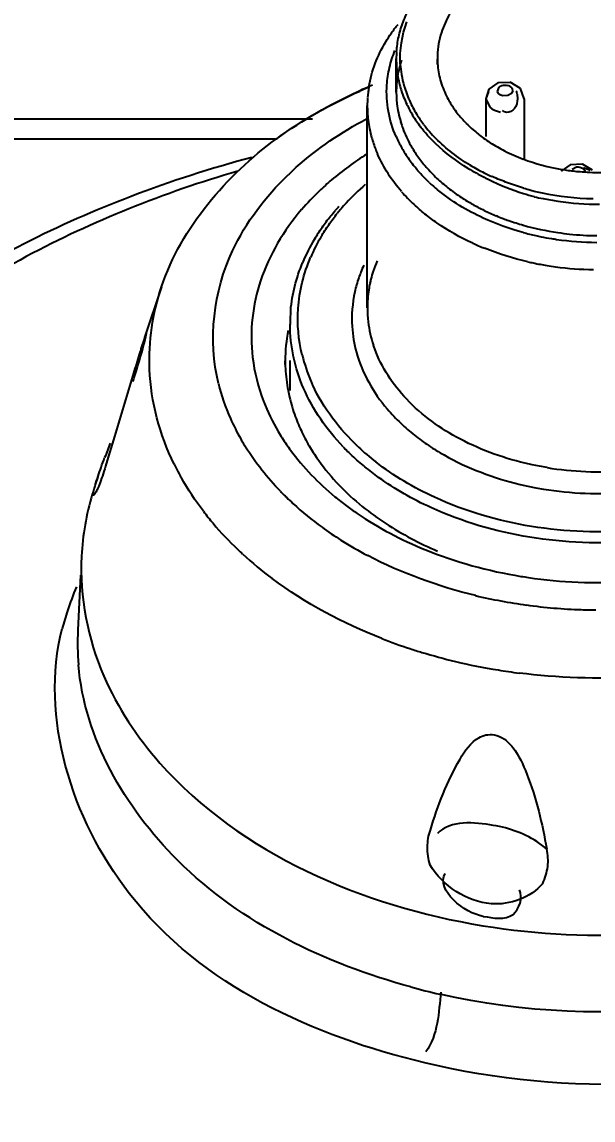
# Model space of a CAD drawing. Header units: millimetres. Extents: x 0 to 10500, y 0 to 7425.
# Drawn here: x 6870.86 to 6885.64, y 4803.31 to 4831.74 of the extents above; entities that cross this region are included whole.
import ezdxf

# ---------------------------------------------------------------- set-up
doc = ezdxf.new("R2010")
doc.units = ezdxf.units.MM
doc.header["$LTSCALE"] = 577.5
doc.layers.get('0').update_dxf_attribs({"linetype": 'CONTINUOUS'})
doc.styles.add('TEXTSTYLE_2', font='txt', dxfattribs={"width": 0.8})
doc.styles.add('TEXTSTYLE_3', font='txt')
doc.dimstyles.new('DIMSTYLE_1', dxfattribs={"dimtxt": 75, "dimasz": 3.5, "dimexe": 1.5, "dimexo": 1.5, "dimgap": 18.75, "dimtad": 1, "dimdec": 1, "dimtxsty": 'TEXTSTYLE_2', "dimblk": '_FILLED', "dimblk1": '_FILLED', "dimblk2": '_FILLED', "dimcen": 0.09, "dimadec": 1, "dimazin": 2, "dimtp": 0.1, "dimtm": 0.1, "dimtfac": 1, "dimtdec": 1, "dimtofl": 0, "dimtmove": 0, "dimatfit": 3, "dimldrblk": '_FILLED', "dimfxl": 1, "dimtolj": 1, "dimarcsym": 0})
doc.dimstyles.new('DIMSTYLE_2', dxfattribs={"dimtxt": 75, "dimasz": 3.5, "dimexe": 1.5, "dimexo": 1.5, "dimgap": 18.75, "dimtad": 1, "dimdec": 1, "dimtxsty": 'TEXTSTYLE_3', "dimblk": '_FILLED', "dimblk1": '_FILLED', "dimblk2": '_FILLED', "dimcen": 0.09, "dimadec": 1, "dimazin": 2, "dimtp": 0.1, "dimtm": 0.1, "dimtfac": 1, "dimtdec": 1, "dimtofl": 0, "dimtmove": 0, "dimatfit": 3, "dimldrblk": '_FILLED', "dimfxl": 1, "dimtolj": 1, "dimarcsym": 0})

# ---------------------------------------------------------------- blocks, each defined once
blk = doc.blocks.new('_FILLED')
at = {"color": 0, "linetype": 'ByBlock'}
blk.add_solid([(0, 0), (-1, 0.2143), (-1, -0.2143)], dxfattribs=at)
blk = doc.blocks.new('*D2')
at = {"color": 2, "linetype": 'Continuous', "transparency": 16777216}
for p, q in [((6517.065, 6087.821), (7463.502, 6087.821)), ((7463.502, 6087.821), (7483.752, 6087.821)), ((7482.252, 6087.821), (7482.252, 5215.996)), ((7482.252, 4344.171), (7482.252, 5215.996)), ((7017.542, 4344.171), (7463.502, 4344.171)), ((7463.502, 4344.171), (7483.752, 4344.171))]:
    blk.add_line(p, q, dxfattribs=at)
at = {"color": 2, "linetype": 'Continuous', "transparency": 16777216, "xscale": 3.5, "yscale": 3.5, "zscale": 3.5}
for p, rotation in [((7482.252, 6087.821), 90), ((7482.252, 4344.171), 270)]:
    blk.add_blockref('_FILLED', p, dxfattribs=dict(at, rotation=rotation))
at = {"color": 2, "linetype": 'Continuous', "transparency": 16777216, "insert": (7388.502, 5215.996), "char_height": 75, "width": 360, "attachment_point": 2, "rotation": 90, "line_spacing_factor": 0.9, "style": 'TEXTSTYLE_2'}
blk.add_mtext('(1743)', dxfattribs=at)
blk = doc.blocks.new('*D17')
at = {"color": 2, "linetype": 'Continuous', "transparency": 16777216}
for p, q in [((7146.126, 4918.703), (7146.126, 3926.057)), ((6009.296, 4317.671), (6009.296, 3926.057)), ((6009.296, 3926.057), (6009.296, 3905.807)), ((7146.126, 3926.057), (7146.126, 3905.807)), ((6009.296, 3907.307), (6577.711, 3907.307)), ((7146.126, 3907.307), (6577.711, 3907.307))]:
    blk.add_line(p, q, dxfattribs=at)
at = {"color": 2, "linetype": 'Continuous', "transparency": 16777216, "xscale": 3.5, "yscale": 3.5, "zscale": 3.5, "rotation": 180}
blk.add_blockref('_FILLED', (6009.296, 3907.307), dxfattribs=at)
at = {"color": 2, "linetype": 'Continuous', "transparency": 16777216, "xscale": 3.5, "yscale": 3.5, "zscale": 3.5}
blk.add_blockref('_FILLED', (7146.126, 3907.307), dxfattribs=at)
at = {"color": 2, "linetype": 'Continuous', "transparency": 16777216, "insert": (6577.711, 4001.057), "char_height": 75, "width": 300, "attachment_point": 2, "line_spacing_factor": 0.9, "style": 'TEXTSTYLE_3'}
blk.add_mtext('1137', dxfattribs=at)
blk = doc.blocks.new('*D25')
at = {"color": 2, "linetype": 'Continuous', "transparency": 16777216}
for p, q in [((6515.796, 4870.171), (7272.499, 4870.171)), ((7272.499, 4870.171), (7292.749, 4870.171)), ((7291.249, 4870.171), (7291.249, 4718.171)), ((7291.249, 4566.171), (7291.249, 4718.171)), ((6515.796, 4566.171), (7272.499, 4566.171)), ((7272.499, 4566.171), (7292.749, 4566.171))]:
    blk.add_line(p, q, dxfattribs=at)
at = {"color": 2, "linetype": 'Continuous', "transparency": 16777216, "xscale": 3.5, "yscale": 3.5, "zscale": 3.5}
for p, rotation in [((7291.249, 4870.171), 90), ((7291.249, 4566.171), 270)]:
    blk.add_blockref('_FILLED', p, dxfattribs=dict(at, rotation=rotation))
at = {"color": 2, "linetype": 'Continuous', "transparency": 16777216, "insert": (7197.499, 4718.171), "char_height": 75, "width": 75, "attachment_point": 2, "rotation": 90, "line_spacing_factor": 0.9, "style": 'TEXTSTYLE_3'}
blk.add_mtext('C', dxfattribs=at)

msp = doc.modelspace()

# ---------------------------------------------------------------- linework, layer by layer
at = {"color": 6, "linetype": 'Continuous'}
for p, q in [((6880.544, 4829.924), (6880.544, 4830.787)), ((6881.608, 4830.645), (6881.607, 4830.782)), ((6882.942, 4830.003), (6882.858, 4829.756)), ((6882.935, 4829.944), (6882.858, 4829.756)), ((6883.175, 4830.167), (6882.942, 4830.003)), ((6883.161, 4829.945), (6883.204, 4830.058)), ((6883.181, 4829.902), (6883.161, 4829.945)), ((6883.495, 4830.18), (6883.175, 4830.167)), ((6883.231, 4829.859), (6883.181, 4829.902)), ((6883.204, 4830.058), (6883.235, 4830.08)), ((6883.235, 4830.08), (6883.272, 4830.096)), ((6883.272, 4830.096), (6883.315, 4830.106)), ((6883.315, 4830.106), (6883.35, 4830.109)), ((6883.35, 4830.109), (6883.386, 4830.108)), ((6883.386, 4830.108), (6883.421, 4830.102)), ((6883.46, 4830.09), (6883.421, 4830.102)), ((6883.49, 4830.074), (6883.46, 4830.09)), ((6883.518, 4830.052), (6883.49, 4830.074)), ((6883.76, 4830.02), (6883.492, 4830.181)), ((6883.54, 4830.026), (6883.518, 4830.052)), ((6883.558, 4829.971), (6883.524, 4829.888)), ((6883.553, 4830), (6883.54, 4830.026)), ((6883.558, 4829.971), (6883.553, 4830)), ((6883.858, 4829.755), (6883.76, 4830.02)), ((6882.858, 4829.756), (6882.858, 4828.776)), ((6882.858, 4829.756), (6882.967, 4829.535)), ((6883.294, 4829.834), (6883.231, 4829.859)), ((6883.428, 4829.835), (6883.294, 4829.834)), ((6883.524, 4829.888), (6883.428, 4829.835)), ((6883.858, 4829.756), (6883.858, 4828.199)), ((6879.794, 4824.338), (6879.794, 4829.571)), ((6882.967, 4829.535), (6883.021, 4829.494)), ((6883.021, 4829.494), (6883.083, 4829.46)), ((6883.083, 4829.46), (6883.246, 4829.411)), ((6885.046, 4828.046), (6884.815, 4827.882)), ((6885.366, 4828.062), (6885.046, 4828.046)), ((6885.099, 4827.93), (6885.205, 4827.988)), ((6885.205, 4827.988), (6885.251, 4827.989)), ((6885.251, 4827.989), (6885.296, 4827.982)), ((6885.296, 4827.982), (6885.365, 4827.954)), ((6885.365, 4827.954), (6885.413, 4827.909)), ((6885.624, 4827.907), (6885.366, 4828.062)), ((6885.392, 4827.971), (6885.559, 4827.904)), ((6885.413, 4827.909), (6885.432, 4827.851)), ((6874.468, 4824.884), (6874.029, 4823.574)), ((6874.031, 4823.579), (6874.015, 4823.529)), ((6877.669, 4822.871), (6877.669, 4822.97)), ((6877.794, 4822.201), (6877.794, 4822.974)), ((6873.745, 4822.652), (6873.253, 4821.013)), ((6873.253, 4821.013), (6873.038, 4820.304)), ((6884.065, 4820.275), (6883.877, 4820.318)), ((6884.255, 4820.237), (6884.065, 4820.275)), ((6884.446, 4820.204), (6884.255, 4820.237)), ((6872.816, 4819.961), (6872.751, 4819.766)), ((6883.749, 4819.767), (6883.95, 4819.722)), ((6883.95, 4819.722), (6884.152, 4819.681)), ((6884.152, 4819.681), (6884.356, 4819.645)), ((6872.397, 4817.909), (6872.393, 4817.814)), ((6872.373, 4817.42), (6872.302, 4815.99)), ((6883.133, 4810.926), (6883.053, 4810.94)), ((6883.212, 4810.91), (6883.133, 4810.926)), ((6883.29, 4810.892), (6883.212, 4810.91))]:
    msp.add_line(p, q, dxfattribs=at)
at = {"color": 7, "linetype": 'Continuous'}
for p, q in [((6857.007, 4829.234), (6878.38, 4829.234)), ((6857.075, 4828.716), (6877.457, 4828.716))]:
    msp.add_line(p, q, dxfattribs=at)
at = {"color": 6, "linetype": 'Continuous'}
for centre, radius, start, end in [((6883.186, 4830.786), 2.641, 175.9468, 179.96), ((6883.179, 4830.786), 2.635, 179.9637, 189.4174), ((6883.716, 4830.807), 2.109, 178.1096, 180.7082), ((6883.714, 4830.807), 2.107, 180.7086, 183.8742), ((6883.213, 4830.804), 2.569, 183.3893, 189.4114), ((6883.735, 4830.809), 2.128, 183.8956, 195.3941), ((6883.214, 4830.791), 2.67, 189.4121, 191.4395), ((6883.317, 4830.814), 2.776, 191.4792, 199.3339), ((6883.289, 4830.818), 2.646, 189.4408, 196.3), ((6885.071, 4817.823), 13.315, 112.7049, 114.3727), ((6884.979, 4817.845), 13.248, 113.0793, 113.9622), ((6882.794, 4829.571), 3, 172.9129, 175.7792), ((6882.834, 4829.566), 3.04, 170.4851, 172.9135), ((6883.149, 4829.923), 2.604, 180.0032, 183.0503), ((6883.392, 4830.846), 2.752, 196.2703, 198.3234), ((6883.477, 4830.875), 2.842, 198.3359, 202.5968), ((6882.779, 4829.572), 2.985, 175.7833, 180.0248), ((6883.166, 4829.924), 2.622, 183.0548, 186.5141), ((6883.26, 4829.937), 2.716, 186.5594, 196.6769), ((6883.433, 4830.853), 2.898, 199.2939, 201.34), ((6883.509, 4830.883), 2.979, 201.3486, 205.1806), ((6883.567, 4830.912), 2.939, 202.5843, 204.5338), ((6883.709, 4830.979), 3.097, 204.5773, 211.3692), ((6882.791, 4829.572), 2.997, 180.0239, 181.961), ((6882.833, 4829.574), 3.039, 181.9778, 190.2387), ((6883.644, 4830.948), 3.129, 205.1997, 211.2366), ((6883.928, 4831.112), 3.352, 211.3578, 217.0387), ((6883.386, 4829.973), 2.848, 196.6307, 200.1896), ((6883.818, 4831.053), 3.333, 211.2391, 217.3714), ((6884.206, 4831.325), 3.703, 217.081, 224.5504), ((6884.554, 4831.282), 3.084, 221.2555, 224.5479), ((6884.721, 4831.447), 3.319, 224.5589, 228.7096), ((6882.914, 4829.588), 3.121, 190.2264, 194.7014), ((6883.01, 4829.614), 3.22, 194.7121, 200.7491), ((6883.481, 4830.064), 3.211, 203.6795, 209.6294), ((6883.541, 4830.033), 3.014, 200.2484, 209.5601), ((6884.876, 4831.622), 3.553, 228.6955, 231.5985), ((6884.992, 4831.768), 3.74, 231.5954, 234.1534), ((6885.105, 4831.926), 3.934, 234.1576, 237.2541), ((6885.264, 4832.177), 4.231, 237.2847, 243.07), ((6884.937, 4797.753), 31.549, 104.9429, 110.8969), ((6883.105, 4829.649), 3.321, 200.7331, 203.4149), ((6883.657, 4830.162), 3.413, 209.5986, 212.3617), ((6883.845, 4830.284), 3.636, 212.3943, 218.1382), ((6885.481, 4832.608), 4.714, 243.0981, 249.4281), ((6883.257, 4822.037), 7.963, 131.7304, 133.8355), ((6884.323, 4830.593), 3.979, 220.9296, 226.7782), ((6885.592, 4833.183), 6.125, 238.6578, 243.0686), ((6885.135, 4832.534), 5.236, 239.2717, 243.7823), ((6885.776, 4833.578), 5.73, 260.4751, 263.8867), ((6884.762, 4799.218), 29.844, 106.1808, 111.9109), ((6883.615, 4822.078), 7.321, 130.4187, 133.714), ((6884.571, 4830.855), 4.34, 226.7643, 231.6623), ((6885.778, 4833.539), 6.527, 243.0326, 244.1946), ((6885.386, 4833.036), 5.798, 243.7445, 245.9955), ((6885.987, 4833.992), 7.026, 244.2677, 252.2145), ((6885.79, 4833.701), 5.854, 263.8797, 265.7384), ((6885.794, 4833.763), 5.916, 265.7387, 268.322), ((6885.795, 4833.728), 5.881, 268.3027, 276.5762), ((6883.205, 4822.502), 6.731, 133.6806, 139.3963), ((6883.745, 4822.926), 6.104, 131.0077, 137.4382), ((6884.099, 4830.32), 4.528, 221.0158, 226.8675), ((6884.475, 4830.859), 4.492, 226.7785, 230.3907), ((6884.836, 4831.193), 4.769, 231.6805, 236.9373), ((6885.938, 4834.503), 7.366, 253.4491, 254.9481), ((6885.98, 4834.661), 7.53, 254.9459, 255.9197), ((6885.784, 4834.359), 7.191, 256.85, 258.2359), ((6886.074, 4834.244), 7.292, 252.1631, 254.427), ((6885.698, 4833.856), 6.823, 256.5953, 258.5363), ((6885.81, 4834.478), 7.312, 258.2307, 268.6432), ((6885.759, 4834.158), 7.13, 258.543, 261.704), ((6885.795, 4834.402), 7.377, 261.6942, 270.0993), ((6883.377, 4823.052), 5.828, 137.7887, 139.2271), ((6883.31, 4823.324), 5.515, 139.5391, 141.058), ((6883.438, 4823.215), 5.683, 137.4907, 139.5365), ((6885.386, 4832.143), 5.869, 244.0661, 247.358), ((6885.467, 4832.335), 6.076, 247.3488, 249.1869), ((6885.521, 4832.478), 6.23, 249.1867, 250.6277), ((6885.612, 4832.74), 6.507, 250.6419, 254.1314), ((6882.699, 4823.561), 4.979, 146.9898, 149.0409), ((6885.708, 4833.232), 7.19, 254.85, 257.5351), ((6885.74, 4833.207), 6.991, 254.1674, 261.6388), ((6885.728, 4833.32), 7.281, 257.5311, 258.6276), ((6885.779, 4833.438), 7.225, 261.6012, 264.0615), ((6885.792, 4833.586), 7.375, 264.0749, 269.5279), ((6882.45, 4823.705), 4.692, 148.987, 157.3702), ((6882.536, 4823.85), 4.577, 149.3003, 156.8187), ((6885.357, 4832.186), 6.792, 245.3844, 248.1049), ((6885.736, 4833.361), 7.322, 258.6282, 260.7411), ((6885.748, 4833.431), 7.393, 260.7419, 261.814), ((6885.791, 4833.768), 7.733, 261.8509, 269.557), ((6882.998, 4823.941), 3.621, 155.4849, 158.5246), ((6883.101, 4824.261), 3.318, 156.9922, 161.8518), ((6885.719, 4833.258), 7.924, 257.1145, 258.1292), ((6885.731, 4833.316), 7.984, 258.1305, 260.7417), ((6885.749, 4833.429), 8.098, 260.7436, 262.3325), ((6885.792, 4833.781), 8.452, 262.3611, 269.0223), ((6882.764, 4824.024), 3.373, 161.0637, 167.5078), ((6882.901, 4823.979), 3.517, 158.5273, 161.0891), ((6882.909, 4824.319), 3.117, 165.8888, 167.7229), ((6882.98, 4824.301), 3.19, 161.8589, 165.8799), ((6881.476, 4823.564), 4.683, 161.5978, 173.6879), ((6882.803, 4824.339), 3.008, 171.0298, 180.0174), ((6882.855, 4824.331), 3.061, 167.7188, 171.0304), ((6882.622, 4824.055), 3.227, 167.5007, 183.5518), ((6881.774, 4823.915), 3.98, 174.7819, 180.0252), ((6882.817, 4824.339), 3.022, 180.0251, 186.8801), ((6881.324, 4823.587), 4.53, 173.7689, 186.6639), ((6882.906, 4824.352), 3.113, 186.9176, 198.4769), ((6881.796, 4822.966), 4.127, 169.0261, 179.9437), ((6882.661, 4824.06), 3.266, 183.5936, 195.5312), ((6882.205, 4824.12), 4.218, 193.7385, 203.6983), ((6881.748, 4822.967), 4.079, 179.9633, 182.7135), ((6881.751, 4822.968), 4.081, 182.7192, 190.8914), ((6881.2, 4823.675), 5.416, 193.8574, 203.9611), ((6882.382, 4824.193), 4.409, 203.6409, 204.8411), ((6881.855, 4822.986), 4.187, 190.8736, 193.2401), ((6881.997, 4823.022), 4.333, 193.2681, 200.1854), ((6881.984, 4823.799), 5.224, 201.0741, 210.5876), ((6883.962, 4824.83), 4.795, 220.3521, 226.4988), ((6881.601, 4823.85), 5.853, 203.9369, 209.7412), ((6882.367, 4824.02), 5.666, 210.5331, 214.5957), ((6884.297, 4825.18), 5.28, 226.4819, 231.5727), ((6897.707, 4811.246), 26.373, 158.6716, 159.5483), ((6881.85, 4823.988), 6.138, 209.7039, 210.7193), ((6881.939, 4824.041), 6.241, 210.72, 211.9799), ((6882.589, 4824.171), 5.935, 214.5781, 216.3041), ((6882.751, 4823.393), 5.176, 211.0406, 215.537), ((6883.62, 4825.001), 6.16, 223.6999, 226.8372), ((6883.995, 4825.462), 6.478, 226.8033, 232.0632), ((6880.885, 4823.273), 6.781, 206.048, 207.3798), ((6881.029, 4823.348), 6.944, 207.3827, 209.4273), ((6885.795, 4828.54), 8.445, 260.8072, 274.5272), ((6879.301, 4817.556), 6.912, 163.5587, 177.0701), ((6883.032, 4824.901), 7.635, 224.0687, 224.8661), ((6883.111, 4824.979), 7.747, 224.8666, 225.7912), ((6883.234, 4825.106), 7.923, 225.7937, 227.3788), ((6883.927, 4825.467), 7.804, 230.4481, 233.249), ((6883.628, 4825.547), 8.514, 227.438, 233.9843), ((6884.175, 4825.799), 8.219, 233.2453, 235.629), ((6881.999, 4823.997), 8.112, 217.373, 220.1982), ((6882.441, 4824.378), 8.696, 220.2366, 226.3338), ((6884.067, 4826.139), 9.251, 233.9427, 237.5959), ((6884.378, 4826.633), 9.835, 237.6049, 242.2872), ((6885.076, 4826.221), 8.881, 242.1656, 247.0398), ((6882.799, 4824.744), 9.208, 226.289, 227.4147), ((6883.233, 4825.229), 9.859, 227.4682, 233.2429), ((6879.376, 4814.099), 7.724, 157.0249, 161.9172), ((6885.723, 4829.355), 12.125, 260.7415, 261.6546), ((6885.796, 4829.915), 12.691, 261.6966, 273.3844), ((6885.829, 4830.727), 14.211, 256.8619, 262.2581), ((6885.815, 4830.58), 14.063, 262.2347, 268.0371), ((6879.099, 4814.193), 7.432, 161.9382, 165.6314), ((6885.8, 4830.312), 13.795, 268.0589, 269.6211), ((6879.051, 4815.653), 6.757, 177.1424, 184.7489), ((6885.292, 4828.916), 14.102, 248.6916, 251.8404), ((6885.42, 4829.298), 14.505, 251.8307, 253.1169), ((6885.511, 4829.603), 14.822, 253.1235, 256.5955), ((6885.677, 4830.311), 15.55, 256.6034, 260.7537), ((6885.723, 4830.574), 15.817, 260.745, 262.7362), ((6885.53, 4823.601), 17.465, 254.6968, 257.2328)]:
    msp.add_arc(centre, radius, start, end, dxfattribs=at)
for points, knots in [([(6880.72, 4831.74), (6880.773, 4831.881), (6880.904, 4832.161), (6881.074, 4832.418), (6881.168, 4832.543)], [0, 0, 0, 0, 0.491173, 1, 1, 1, 1]), ([(6881.93, 4831.948), (6881.885, 4831.872), (6881.804, 4831.718), (6881.74, 4831.555), (6881.714, 4831.473)], [0, 0, 0, 0, 0.505644, 1, 1, 1, 1]), ([(6880.27, 4831.227), (6880.317, 4831.306), (6880.418, 4831.46), (6880.53, 4831.608), (6880.589, 4831.68)], [0, 0, 0, 0, 0.49502, 1, 1, 1, 1]), ([(6880.551, 4830.972), (6880.56, 4831.102), (6880.598, 4831.363), (6880.673, 4831.616), (6880.72, 4831.74)], [0, 0, 0, 0, 0.496229, 1, 1, 1, 1]), ([(6881.714, 4831.473), (6881.682, 4831.376), (6881.633, 4831.179), (6881.611, 4830.977), (6881.608, 4830.877)], [0, 0, 0, 0, 0.502983, 1, 1, 1, 1]), ([(6880.301, 4830.112), (6880.311, 4830.263), (6880.357, 4830.567), (6880.452, 4830.86), (6880.51, 4831.003)], [0, 0, 0, 0, 0.495428, 1, 1, 1, 1]), ([(6880.677, 4830.755), (6880.634, 4830.62), (6880.567, 4830.345), (6880.544, 4830.063), (6880.544, 4829.923)], [0, 0, 0, 0, 0.503081, 1, 1, 1, 1]), ([(6881.683, 4830.244), (6881.703, 4830.172), (6881.751, 4830.029), (6881.812, 4829.89), (6881.846, 4829.822)], [0, 0, 0, 0, 0.495602, 1, 1, 1, 1]), ([(6883.639, 4829.964), (6883.644, 4829.953), (6883.653, 4829.932), (6883.66, 4829.909), (6883.663, 4829.897)], [0, 0, 0, 0, 0.493631, 1, 1, 1, 1]), ([(6881.846, 4829.822), (6881.897, 4829.72), (6882.015, 4829.52), (6882.157, 4829.337), (6882.235, 4829.248)], [0, 0, 0, 0, 0.491229, 1, 1, 1, 1]), ([(6883.679, 4829.757), (6883.678, 4829.667), (6883.652, 4829.493), (6883.476, 4829.391), (6883.402, 4829.403)], [0, 0, 0, 0, 0.546257, 1, 1, 1, 1]), ([(6883.663, 4829.897), (6883.669, 4829.875), (6883.678, 4829.828), (6883.68, 4829.781), (6883.679, 4829.757)], [0, 0, 0, 0, 0.493663, 1, 1, 1, 1]), ([(6883.402, 4829.403), (6883.384, 4829.406), (6883.345, 4829.418), (6883.309, 4829.436), (6883.291, 4829.448)], [0, 0, 0, 0, 0.462235, 1, 1, 1, 1]), ([(6881.563, 4828.592), (6881.492, 4828.661), (6881.354, 4828.802), (6881.228, 4828.953), (6881.169, 4829.03)], [0, 0, 0, 0, 0.506216, 1, 1, 1, 1]), ([(6880.919, 4828.546), (6880.975, 4828.448), (6881.099, 4828.254), (6881.241, 4828.074), (6881.317, 4827.986)], [0, 0, 0, 0, 0.492955, 1, 1, 1, 1]), ([(6881.399, 4827.586), (6881.323, 4827.657), (6881.179, 4827.803), (6881.047, 4827.959), (6880.985, 4828.038)], [0, 0, 0, 0, 0.506044, 1, 1, 1, 1]), ([(6883.839, 4827.442), (6883.7, 4827.483), (6883.426, 4827.574), (6883.158, 4827.682), (6883.028, 4827.74)], [0, 0, 0, 0, 0.504333, 1, 1, 1, 1]), ([(6882.234, 4827.196), (6882.327, 4827.135), (6882.519, 4827.019), (6882.717, 4826.915), (6882.819, 4826.865)], [0, 0, 0, 0, 0.494621, 1, 1, 1, 1]), ([(6878.524, 4826.274), (6878.589, 4826.375), (6878.73, 4826.575), (6878.883, 4826.765), (6878.963, 4826.858)], [0, 0, 0, 0, 0.495024, 1, 1, 1, 1]), ([(6878.6, 4826.187), (6878.662, 4826.291), (6878.795, 4826.498), (6878.943, 4826.694), (6879.021, 4826.79)], [0, 0, 0, 0, 0.494922, 1, 1, 1, 1]), ([(6881.596, 4826.539), (6881.49, 4826.613), (6881.287, 4826.764), (6881.095, 4826.931), (6881.003, 4827.016)], [0, 0, 0, 0, 0.506482, 1, 1, 1, 1]), ([(6874.077, 4823.696), (6874.077, 4823.702), (6874.038, 4823.624), (6874.043, 4823.613), (6874.031, 4823.579)], [0, 0, 0, 0, 0.138282, 1, 1, 1, 1]), ([(6874.075, 4823.681), (6874.075, 4823.684), (6874.076, 4823.689), (6874.077, 4823.694), (6874.077, 4823.696)], [0, 0, 0, 0, 0.595212, 1, 1, 1, 1]), ([(6874.015, 4823.529), (6873.972, 4823.397), (6873.881, 4823.105), (6873.793, 4822.812), (6873.745, 4822.652)], [0, 0, 0, 0, 0.453929, 1, 1, 1, 1]), ([(6877.93, 4821.527), (6877.98, 4821.388), (6878.097, 4821.114), (6878.239, 4820.852), (6878.316, 4820.723)], [0, 0, 0, 0, 0.494908, 1, 1, 1, 1]), ([(6881.015, 4821.044), (6881.134, 4820.95), (6881.383, 4820.768), (6881.646, 4820.606), (6881.782, 4820.53)], [0, 0, 0, 0, 0.493089, 1, 1, 1, 1]), ([(6872.827, 4819.981), (6872.852, 4820.058), (6872.907, 4820.218), (6872.965, 4820.377), (6872.996, 4820.461)], [0, 0, 0, 0, 0.474652, 1, 1, 1, 1]), ([(6873.038, 4820.304), (6873.012, 4820.215), (6872.961, 4820.052), (6872.905, 4819.89), (6872.878, 4819.817)], [0, 0, 0, 0, 0.543348, 1, 1, 1, 1]), ([(6880.088, 4819.949), (6879.967, 4820.036), (6879.734, 4820.215), (6879.512, 4820.409), (6879.406, 4820.508)], [0, 0, 0, 0, 0.505669, 1, 1, 1, 1]), ([(6872.707, 4819.573), (6872.718, 4819.63), (6872.757, 4819.766), (6872.8, 4819.901), (6872.827, 4819.981)], [0, 0, 0, 0, 0.406689, 1, 1, 1, 1]), ([(6872.878, 4819.817), (6872.866, 4819.786), (6872.845, 4819.731), (6872.822, 4819.676), (6872.811, 4819.651)], [0, 0, 0, 0, 0.546279, 1, 1, 1, 1]), ([(6872.723, 4819.495), (6872.717, 4819.489), (6872.668, 4819.492), (6872.701, 4819.547), (6872.707, 4819.573)], [0, 0, 0, 0, 0.226207, 1, 1, 1, 1]), ([(6872.811, 4819.651), (6872.795, 4819.617), (6872.769, 4819.564), (6872.738, 4819.512), (6872.723, 4819.495)], [0, 0, 0, 0, 0.616472, 1, 1, 1, 1]), ([(6881.282, 4804.791), (6878.422, 4805.473), (6873.156, 4807.814), (6871.315, 4813.753), (6871.899, 4816.037)], [0, 0, 0, 0, 0.554922, 1, 1, 1, 1]), ([(6861.848, 4815.713), (6861.191, 4813.696), (6860.9, 4809.117), (6864.142, 4802.771), (6870.141, 4797.918), (6875.205, 4795.996), (6877.942, 4795.344)], [0, 0, 0, 0, 0.219263, 0.449224, 0.709187, 1, 1, 1, 1]), ([(6880.92, 4806.755), (6878.713, 4807.359), (6874.764, 4809.216), (6872.475, 4813.208), (6872.318, 4815.094)], [0, 0, 0, 0, 0.54734, 1, 1, 1, 1]), ([(6872.976, 4814.804), (6873.331, 4813.985), (6875.589, 4810.584), (6879.705, 4808.843), (6882.782, 4808.342)], [0, 0, 0, 0, 0.222609, 1, 1, 1, 1]), ([(6881.428, 4810.817), (6881.621, 4811.452), (6881.935, 4812.291), (6882.465, 4813.087), (6882.678, 4813.209)], [0, 0, 0, 0, 0.730383, 1, 1, 1, 1]), ([(6882.678, 4813.209), (6882.736, 4813.242), (6882.867, 4813.294), (6883.008, 4813.294), (6883.078, 4813.282)], [0, 0, 0, 0, 0.483854, 1, 1, 1, 1]), ([(6882.782, 4808.342), (6884.218, 4808.108), (6889.498, 4807.845), (6895.307, 4810.035), (6897.632, 4813.13)], [0, 0, 0, 0, 0.273095, 1, 1, 1, 1]), ([(6883.078, 4813.282), (6883.174, 4813.267), (6883.362, 4813.183), (6883.499, 4813.037), (6883.56, 4812.957)], [0, 0, 0, 0, 0.491744, 1, 1, 1, 1]), ([(6883.56, 4812.957), (6883.718, 4812.75), (6884.111, 4811.893), (6884.322, 4810.985), (6884.439, 4810.326)], [0, 0, 0, 0, 0.28003, 1, 1, 1, 1]), ([(6899.555, 4812.01), (6898.579, 4809.017), (6892.294, 4804.102), (6884.986, 4803.908), (6881.282, 4804.791)], [0, 0, 0, 0, 0.452506, 1, 1, 1, 1]), ([(6897.562, 4810.979), (6896.764, 4809.975), (6892.342, 4806.285), (6885.937, 4805.6), (6881.67, 4806.568)], [0, 0, 0, 0, 0.226574, 1, 1, 1, 1]), ([(6859.849, 4810.639), (6859.799, 4806.7), (6864.32, 4797.921), (6872.798, 4794.216), (6877.504, 4793.094)], [0, 0, 0, 0, 0.448796, 1, 1, 1, 1]), ([(6881.422, 4809.912), (6881.375, 4810.062), (6881.328, 4810.369), (6881.377, 4810.677), (6881.428, 4810.817)], [0, 0, 0, 0, 0.514054, 1, 1, 1, 1]), ([(6884.334, 4809.438), (6884.402, 4809.572), (6884.489, 4809.869), (6884.473, 4810.178), (6884.439, 4810.326)], [0, 0, 0, 0, 0.497942, 1, 1, 1, 1]), ([(6882.797, 4808.583), (6883.05, 4808.542), (6883.633, 4808.419), (6883.824, 4809.07), (6883.733, 4809.269)], [0, 0, 0, 0, 0.540374, 1, 1, 1, 1]), ([(6909.74, 4807.905), (6908.042, 4802.698), (6897.105, 4794.145), (6884.388, 4793.807), (6877.942, 4795.344)], [0, 0, 0, 0, 0.452507, 1, 1, 1, 1])]:
    msp.add_open_spline(points, degree=3, knots=knots, dxfattribs=at)
for points in [[(6880.649, 4830.652), (6880.627, 4831.019), (6880.689, 4831.399), (6880.818, 4831.743)], [(6879.836, 4830.068), (6879.904, 4830.475), (6880.058, 4830.873), (6880.27, 4831.227)], [(6877.457, 4828.727), (6878.117, 4829.207), (6878.834, 4829.614), (6879.577, 4829.951)], [(6877.457, 4828.727), (6878.122, 4829.21), (6878.847, 4829.617), (6879.598, 4829.951)], [(6880.54, 4828.774), (6880.358, 4829.189), (6880.27, 4829.66), (6880.301, 4830.112)], [(6877.956, 4827.98), (6878.506, 4828.47), (6879.125, 4828.889), (6879.775, 4829.235)], [(6874.468, 4824.884), (6874.984, 4826.422), (6876.144, 4827.774), (6877.457, 4828.727)], [(6882.406, 4827.952), (6882.105, 4828.135), (6881.818, 4828.348), (6881.563, 4828.592)], [(6882.459, 4828.033), (6882.136, 4828.226), (6881.831, 4828.459), (6881.567, 4828.727)], [(6879.779, 4828.323), (6879.461, 4828.12), (6879.155, 4827.897), (6878.868, 4827.652)], [(6880.683, 4827.349), (6880.428, 4827.642), (6880.211, 4827.973), (6880.057, 4828.329)], [(6883.824, 4828.195), (6884.148, 4828.073), (6884.486, 4827.984), (6884.828, 4827.927)], [(6876.306, 4825.821), (6876.651, 4826.554), (6877.158, 4827.22), (6877.742, 4827.781)], [(6882.792, 4826.665), (6882.371, 4826.859), (6881.968, 4827.103), (6881.611, 4827.399)], [(6873.684, 4827.226), (6871.803, 4826.507), (6869.98, 4825.594), (6868.302, 4824.48)], [(6873.626, 4826.906), (6871.816, 4826.176), (6870.067, 4825.255), (6868.47, 4824.133)], [(6878.094, 4826.883), (6877.634, 4826.345), (6877.255, 4825.715), (6877.032, 4825.043)], [(6882.528, 4826.012), (6882.203, 4826.16), (6881.889, 4826.336), (6881.596, 4826.539)], [(6883.829, 4826.292), (6883.475, 4826.388), (6883.126, 4826.512), (6882.792, 4826.665)], [(6875.942, 4822.378), (6875.667, 4823.499), (6875.814, 4824.777), (6876.306, 4825.821)], [(6878.003, 4824.321), (6878.034, 4824.777), (6878.149, 4825.232), (6878.328, 4825.652)], [(6883.951, 4825.533), (6883.568, 4825.621), (6883.189, 4825.738), (6882.824, 4825.884)], [(6877.811, 4824.277), (6877.849, 4824.699), (6877.957, 4825.119), (6878.12, 4825.51)], [(6874.159, 4822.75), (6874.13, 4823.468), (6874.24, 4824.202), (6874.468, 4824.884)], [(6878.108, 4823.118), (6878.013, 4823.509), (6877.976, 4823.919), (6878.003, 4824.321)], [(6873.732, 4822.433), (6873.853, 4822.847), (6873.994, 4823.257), (6874.075, 4823.681)], [(6878.144, 4822.258), (6877.92, 4822.776), (6877.794, 4823.35), (6877.794, 4823.914)], [(6880.741, 4822.051), (6880.398, 4822.43), (6880.115, 4822.881), (6879.954, 4823.366)], [(6879.514, 4823.185), (6879.662, 4822.651), (6879.949, 4822.148), (6880.308, 4821.725)], [(6876.825, 4823.062), (6876.871, 4822.673), (6876.968, 4822.287), (6877.109, 4821.921)], [(6874.792, 4820.296), (6874.421, 4821.055), (6874.193, 4821.906), (6874.159, 4822.75)], [(6879.167, 4820.745), (6878.746, 4821.185), (6878.386, 4821.7), (6878.144, 4822.258)], [(6879.561, 4820.74), (6879.078, 4821.194), (6878.659, 4821.739), (6878.381, 4822.34)], [(6882.1, 4820.995), (6881.597, 4821.272), (6881.125, 4821.625), (6880.741, 4822.051)], [(6883.877, 4820.318), (6883.26, 4820.465), (6882.655, 4820.689), (6882.1, 4820.995)], [(6877.546, 4819.59), (6877.208, 4819.939), (6876.902, 4820.323), (6876.645, 4820.735)], [(6877.806, 4820.657), (6878.135, 4820.209), (6878.529, 4819.804), (6878.957, 4819.45)], [(6881.782, 4820.53), (6882.394, 4820.183), (6883.066, 4819.935), (6883.749, 4819.767)], [(6878.539, 4820.384), (6878.855, 4819.941), (6879.241, 4819.543), (6879.664, 4819.199)], [(6881.537, 4819.434), (6880.998, 4819.682), (6880.48, 4819.988), (6880.012, 4820.353)], [(6881.439, 4819.169), (6880.966, 4819.385), (6880.51, 4819.645), (6880.088, 4819.949)], [(6875.552, 4819.073), (6875.342, 4819.348), (6875.15, 4819.636), (6874.981, 4819.937)], [(6884.042, 4818.681), (6883.181, 4818.821), (6882.329, 4819.069), (6881.537, 4819.434)], [(6884.356, 4819.645), (6885.069, 4819.535), (6885.8, 4819.502), (6886.519, 4819.559)], [(6879.664, 4819.199), (6880.055, 4818.881), (6880.483, 4818.604), (6880.929, 4818.368)], [(6883.997, 4818.401), (6883.118, 4818.545), (6882.248, 4818.798), (6881.439, 4819.169)], [(6889.383, 4819.158), (6887.704, 4818.543), (6885.806, 4818.393), (6884.042, 4818.681)], [(6879.535, 4819.015), (6880.081, 4818.642), (6880.673, 4818.331), (6881.285, 4818.081)], [(6889.428, 4818.874), (6887.719, 4818.257), (6885.79, 4818.109), (6883.997, 4818.401)], [(6881.285, 4818.081), (6882.081, 4817.755), (6882.923, 4817.526), (6883.772, 4817.387)], [(6872.398, 4817.909), (6872.345, 4816.858), (6872.558, 4815.77), (6872.976, 4814.804)], [(6882.599, 4816.888), (6881.634, 4817.126), (6880.684, 4817.464), (6879.804, 4817.926)], [(6880.168, 4815.778), (6879.164, 4816.17), (6878.196, 4816.685), (6877.333, 4817.331)], [(6889.772, 4815.248), (6887.816, 4814.745), (6885.727, 4814.629), (6883.723, 4814.884)], [(6883.053, 4810.94), (6882.573, 4811.018), (6881.944, 4811.083), (6881.609, 4810.73)], [(6884.439, 4810.326), (6884.118, 4810.607), (6883.705, 4810.793), (6883.29, 4810.892)], [(6882.997, 4808.908), (6882.376, 4808.958), (6881.734, 4809.374), (6881.422, 4809.912)], [(6882.797, 4808.583), (6882.307, 4808.663), (6881.562, 4809.263), (6881.806, 4809.696)], [(6884.334, 4809.438), (6884.034, 4809.063), (6883.475, 4808.87), (6882.997, 4808.908)], [(6881.697, 4806.624), (6881.644, 4806.095), (6881.62, 4805.51), (6881.313, 4805.077)]]:
    msp.add_open_spline(points, degree=3, dxfattribs=at)

# ---------------------------------------------------------------- dimensions: what is measured, and where the dimension line sits
at = {"color": 2, "linetype": 'Continuous'}
for base, p1, p2, angle, text, dimstyle, picture, middle in [((7482.252, 6087.821), (7016.042, 4344.171), (6515.565, 6087.821), 90, '(1743)', 'DIMSTYLE_1', '*D2', (7482.252, 5215.996)), ((7291.249, 4566.171), (6514.296, 4870.171), (6514.296, 4566.171), 270, 'C', 'DIMSTYLE_2', '*D25', (7291.249, 4713.483))]:
    dim = msp.add_linear_dim(base=base, p1=p1, p2=p2, angle=angle, text=text, dimstyle=dimstyle, dxfattribs=at)
    dim.commit()
    dim.dimension.update_dxf_attribs({"geometry": picture, "text_midpoint": middle, "dimtype": 160})
dim = msp.add_linear_dim(base=(7146.126, 3907.307), p1=(6009.296, 4319.171), p2=(7146.126, 4920.203), text='1137', dimstyle='DIMSTYLE_2', dxfattribs=at)
dim.commit()
dim.dimension.update_dxf_attribs({"geometry": '*D17', "text_midpoint": (6577.711, 3907.307), "dimtype": 160})

doc.saveas('drawing.dxf')
